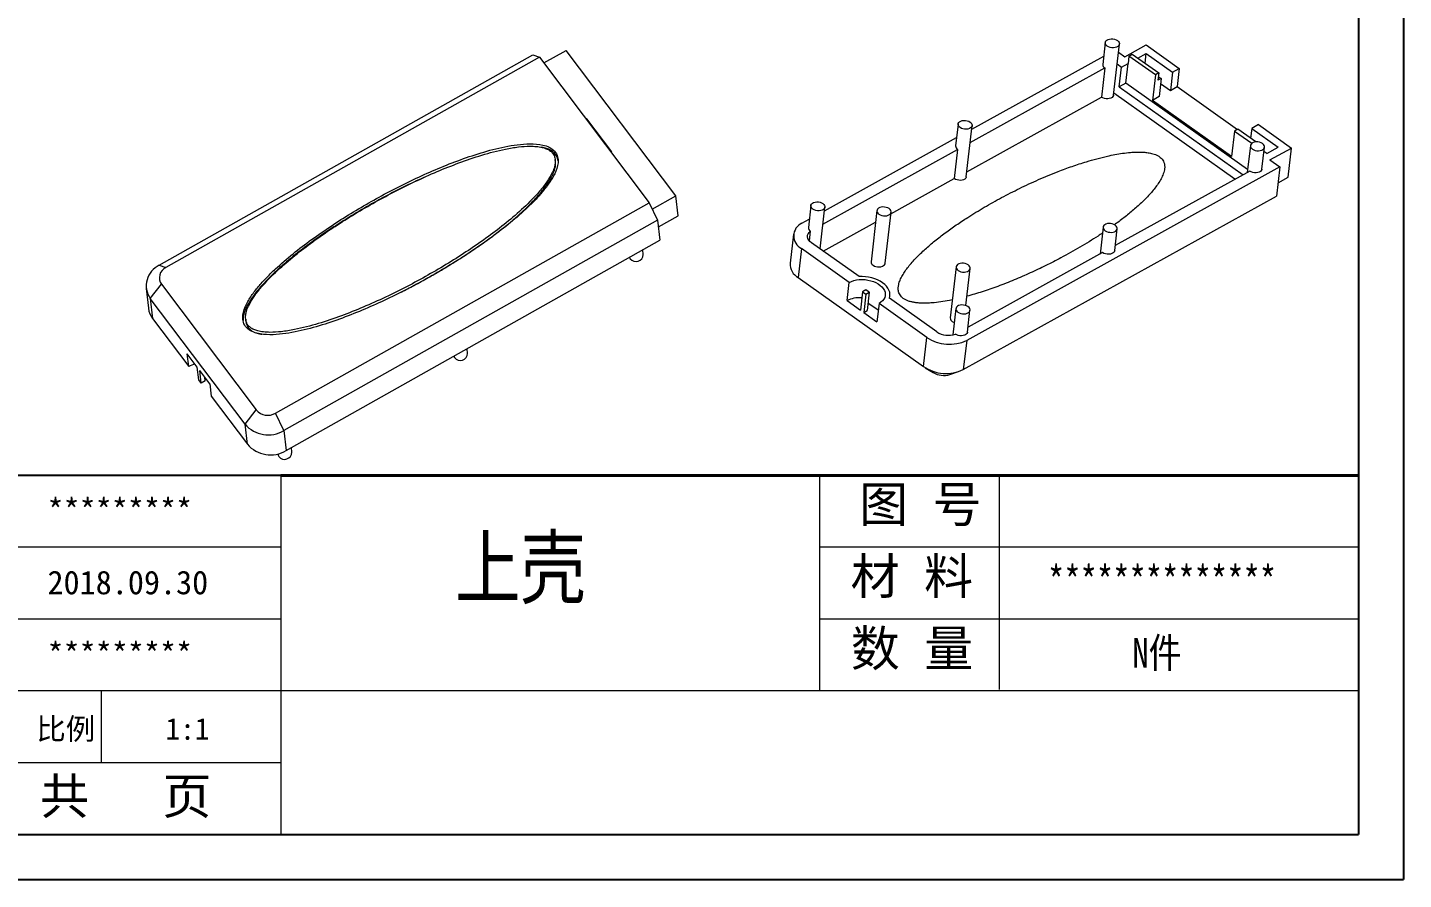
# Model space of a CAD drawing. Header units: inches. Extents: x 1962 to 2664, y 573 to 733.
# Drawn here: x 2071.1 to 2187.8, y 573 to 645.2 of the extents above; entities that cross this region are included whole.
import ezdxf

# ---------------------------------------------------------------- set-up
doc = ezdxf.new("R2010")
doc.units = ezdxf.units.IN
doc.layers.add('文字', color=81, linetype='Continuous')
doc.layers.add('粗实线', color=7, linetype='Continuous', lineweight=30)
doc.layers.add('细实线', color=3, linetype='Continuous', lineweight=9)
doc.styles.get("Standard").update_dxf_attribs({"font": 'txt', "bigfont": 'gbcbig.shx'})
doc.styles.add('宋体', font='', dxfattribs={"width": 0.8, "height": 3.5})
doc.styles.get('宋体').set_extended_font_data('SimSun')

msp = doc.modelspace()

# ---------------------------------------------------------------- linework, layer by layer
for p, q in [((2187.808, 732.95), (2187.808, 572.957)), ((2183.999, 729.141), (2183.999, 576.766)), ((2092.574, 607.241), (2046.861, 607.241)), ((1967.387, 576.766), (2183.999, 576.766)), ((1961.532, 572.957), (2187.808, 572.957))]:
    msp.add_line(p, q)
at = {"color": 7, "linetype": 'Continuous', "lineweight": 15}
for p, q in [((2114.892, 642.239), (2116.774, 643.299)), ((2126.08, 630.955), (2116.774, 643.299)), ((2162.517, 643.972), (2162.304, 642.115)), ((2163.213, 639.503), (2163.709, 643.835)), ((2163.63, 643.143), (2164.178, 642.754)), ((2164.178, 642.754), (2165.994, 643.76)), ((2165.994, 643.76), (2168.79, 641.773)), ((2082.278, 625.074), (2113.973, 642.92)), ((2114.533, 642.715), (2082.838, 624.868)), ((2113.973, 642.92), (2114.533, 642.715)), ((2114.533, 642.715), (2123.838, 630.37)), ((2151.188, 636.619), (2162.385, 642.823)), ((2163.516, 642.148), (2163.885, 641.885)), ((2163.885, 641.885), (2164.453, 642.199)), ((2164.262, 640.528), (2164.453, 642.199)), ((2164.524, 642.818), (2164.453, 642.199)), ((2164.524, 642.818), (2164.808, 642.976)), ((2166.761, 641.228), (2164.524, 642.818)), ((2164.808, 642.976), (2167.045, 641.385)), ((2165.266, 642.65), (2165.986, 643.048)), ((2165.889, 642.207), (2165.986, 643.048)), ((2165.986, 643.048), (2168.223, 641.458)), ((2151.058, 635.486), (2162.475, 641.811)), ((2162.475, 641.811), (2162.191, 639.335)), ((2163.694, 640.214), (2163.885, 641.885)), ((2166.761, 641.228), (2166.513, 639.062)), ((2167.045, 641.385), (2166.761, 641.228)), ((2167.045, 641.385), (2166.974, 640.766)), ((2167.258, 640.924), (2166.974, 640.766)), ((2167.012, 641.098), (2167.258, 640.924)), ((2167.258, 640.924), (2167.081, 639.376)), ((2168.223, 641.458), (2168.045, 639.911)), ((2168.223, 641.458), (2168.79, 641.773)), ((2168.79, 641.773), (2168.613, 640.225)), ((2173.514, 632.364), (2163.232, 639.672)), ((2164.262, 640.528), (2163.694, 640.214)), ((2163.694, 640.214), (2174.202, 632.745)), ((2174.588, 633.188), (2164.262, 640.528)), ((2167.21, 640.505), (2168.045, 639.911)), ((2168.045, 639.911), (2168.613, 640.225)), ((2168.613, 640.225), (2173.721, 636.595)), ((2150.775, 633.011), (2162.191, 639.335)), ((2167.081, 639.376), (2166.513, 639.062)), ((2173.225, 634.291), (2166.513, 639.062)), ((2118.541, 637.5), (2118.487, 637.47)), ((2120.656, 634.694), (2118.541, 637.5)), ((2118.555, 637.379), (2118.541, 637.5)), ((2150.03, 637.054), (2149.817, 635.197)), ((2150.726, 632.585), (2151.222, 636.918)), ((2173.473, 636.457), (2173.225, 634.291)), ((2173.757, 636.615), (2173.473, 636.457)), ((2173.473, 636.457), (2174.938, 635.416)), ((2175.277, 635.534), (2173.757, 636.615)), ((2174.934, 636.687), (2174.838, 635.846)), ((2175.502, 637.002), (2174.934, 636.687)), ((2174.934, 636.687), (2177.172, 635.097)), ((2175.502, 637.002), (2178.298, 635.014)), ((2138.571, 628.569), (2149.988, 634.893)), ((2138.701, 629.702), (2149.898, 635.905)), ((2149.988, 634.893), (2149.704, 632.418)), ((2174.822, 635.225), (2174.56, 632.943)), ((2175.801, 633.232), (2176.014, 635.089)), ((2176.207, 634.563), (2177.172, 635.097)), ((2176.482, 634.008), (2178.298, 635.014)), ((2178.015, 632.538), (2178.298, 635.014)), ((2115.878, 633.843), (2115.853, 634.055)), ((2120.602, 634.664), (2120.656, 634.694)), ((2176.207, 634.563), (2175.973, 634.729)), ((2176.482, 634.008), (2177.321, 633.412)), ((2177.321, 633.412), (2150.758, 618.696)), ((2174.779, 633.065), (2163.363, 626.74)), ((2177.321, 633.412), (2177.037, 630.936)), ((2144.326, 629.438), (2149.704, 632.418)), ((2177.167, 632.069), (2178.015, 632.538)), ((2092.143, 612.524), (2123.838, 630.37)), ((2123.838, 630.37), (2124.547, 628.893)), ((2124.094, 629.837), (2126.08, 630.955)), ((2126.277, 629.259), (2126.08, 630.955)), ((2150.474, 616.22), (2177.037, 630.936)), ((2124.613, 628.322), (2126.277, 629.259)), ((2137.543, 630.137), (2137.33, 628.28)), ((2138.329, 626.454), (2138.735, 630)), ((2143.149, 629.705), (2142.653, 625.373)), ((2143.845, 625.236), (2144.341, 629.569)), ((2124.547, 628.893), (2092.852, 611.046)), ((2124.547, 628.893), (2124.744, 627.197)), ((2136.775, 628.635), (2137.411, 628.987)), ((2137.413, 627.141), (2137.508, 627.97)), ((2138.596, 626.264), (2143.037, 628.724)), ((2162.335, 628.308), (2162.073, 626.026)), ((2163.314, 626.314), (2163.527, 628.171)), ((2093.049, 609.351), (2124.744, 627.197)), ((2136.069, 627.715), (2135.785, 625.24)), ((2141.626, 624.11), (2137.602, 626.971)), ((2123.33, 625.978), (2123.284, 626.375)), ((2136.751, 626.499), (2136.467, 624.023)), ((2140.805, 623.617), (2136.751, 626.499)), ((2162.292, 626.147), (2150.876, 619.822)), ((2082.278, 625.074), (2082.838, 624.868)), ((2149.861, 624.934), (2149.364, 620.602)), ((2150.692, 621.648), (2151.053, 624.798)), ((2081.515, 622.247), (2082.457, 623.455)), ((2082.457, 623.455), (2090.493, 612.794)), ((2136.467, 624.023), (2147.094, 616.469)), ((2140.628, 622.069), (2140.805, 623.617)), ((2081.163, 623.113), (2081.36, 621.417)), ((2089.551, 611.586), (2081.515, 622.247)), ((2081.515, 622.247), (2081.712, 620.551)), ((2140.628, 622.069), (2141.747, 621.274)), ((2141.924, 622.821), (2141.747, 621.274)), ((2141.8, 622.313), (2141.861, 622.27)), ((2142.208, 622.979), (2141.924, 622.821)), ((2141.924, 622.821), (2142.204, 622.623)), ((2142.204, 622.623), (2142.026, 621.075)), ((2142.204, 622.623), (2142.487, 622.78)), ((2142.487, 622.78), (2142.208, 622.979)), ((2142.487, 622.78), (2142.31, 621.233)), ((2148.229, 619.417), (2144.204, 622.277)), ((2144.226, 622.262), (2144.25, 622.472)), ((2142.026, 621.075), (2142.31, 621.233)), ((2142.026, 621.075), (2143.145, 620.28)), ((2142.386, 621.896), (2143.259, 621.276)), ((2143.322, 621.828), (2143.145, 620.28)), ((2147.377, 618.945), (2143.322, 621.828)), ((2149.848, 621.39), (2149.593, 619.171)), ((2150.827, 619.397), (2151.04, 621.254)), ((2081.712, 620.551), (2084.779, 616.483)), ((2089.604, 620.499), (2089.629, 620.287)), ((2147.094, 616.469), (2147.377, 618.945)), ((2150.758, 618.696), (2150.474, 616.22)), ((2085.501, 616.421), (2084.655, 617.543)), ((2084.779, 616.483), (2084.655, 617.543)), ((2108.431, 617.589), (2108.385, 617.985)), ((2085.625, 615.361), (2085.501, 616.421)), ((2147.246, 616.369), (2147.915, 615.963)), ((2085.836, 615.08), (2085.625, 615.361)), ((2085.836, 615.08), (2085.713, 616.14)), ((2086.559, 615.018), (2085.713, 616.14)), ((2086.175, 615.271), (2085.836, 615.08)), ((2086.175, 615.271), (2086.139, 615.574)), ((2149.327, 615.801), (2150.071, 616.046)), ((2086.559, 615.018), (2086.682, 613.958)), ((2086.682, 613.958), (2089.749, 609.89)), ((2089.551, 611.586), (2090.493, 612.794)), ((2089.749, 609.89), (2089.551, 611.586)), ((2092.852, 611.046), (2092.143, 612.524)), ((2092.852, 611.046), (2093.049, 609.351)), ((2093.531, 609.199), (2093.485, 609.596)), ((2092.338, 609.074), (2092.339, 609.061))]:
    msp.add_line(p, q, dxfattribs=at)
at = {"color": 7, "linetype": 'Continuous', "lineweight": 15, "flags": 128}
for points in [[(2162.687, 643.668), (2162.599, 643.746), (2162.541, 643.833), (2162.516, 643.925), (2162.526, 644.015), (2162.57, 644.099), (2162.645, 644.171), (2162.748, 644.228), (2162.872, 644.266), (2163.01, 644.283), (2163.154, 644.278), (2163.295, 644.251), (2163.426, 644.204), (2163.539, 644.139), (2163.627, 644.061), (2163.685, 643.974), (2163.71, 643.882), (2163.7, 643.792), (2163.656, 643.708), (2163.581, 643.636), (2163.478, 643.579), (2163.354, 643.541), (2163.217, 643.524), (2163.073, 643.529), (2162.931, 643.556), (2162.8, 643.603), (2162.687, 643.668)], [(2163.213, 639.503), (2163.204, 639.46), (2163.16, 639.376), (2163.085, 639.303), (2162.982, 639.247), (2162.858, 639.209), (2162.72, 639.192), (2162.576, 639.197), (2162.435, 639.224), (2162.304, 639.271), (2162.191, 639.335)], [(2150.201, 636.75), (2150.112, 636.828), (2150.054, 636.916), (2150.029, 637.007), (2150.039, 637.097), (2150.083, 637.181), (2150.158, 637.253), (2150.261, 637.31), (2150.385, 637.348), (2150.523, 637.365), (2150.667, 637.36), (2150.808, 637.333), (2150.939, 637.286), (2151.052, 637.222), (2151.14, 637.144), (2151.198, 637.056), (2151.223, 636.965), (2151.213, 636.874), (2151.169, 636.791), (2151.094, 636.718), (2150.991, 636.661), (2150.867, 636.623), (2150.73, 636.607), (2150.586, 636.612), (2150.444, 636.639), (2150.313, 636.686), (2150.201, 636.75)], [(2174.992, 634.921), (2175.105, 634.857), (2175.236, 634.81), (2175.377, 634.783), (2175.521, 634.778), (2175.659, 634.795), (2175.783, 634.833), (2175.885, 634.89), (2175.961, 634.962), (2176.005, 635.046), (2176.015, 635.136), (2175.99, 635.227), (2175.931, 635.315), (2175.843, 635.393), (2175.731, 635.458), (2175.6, 635.505), (2175.458, 635.531), (2175.314, 635.537), (2175.176, 635.52), (2175.053, 635.482), (2174.95, 635.425), (2174.875, 635.352), (2174.831, 635.269), (2174.821, 635.178), (2174.846, 635.087), (2174.904, 635), (2174.992, 634.921)], [(2150.726, 632.585), (2150.717, 632.542), (2150.673, 632.458), (2150.598, 632.386), (2150.495, 632.329), (2150.371, 632.291), (2150.233, 632.274), (2150.089, 632.279), (2149.948, 632.306), (2149.817, 632.353), (2149.704, 632.418)], [(2175.801, 633.232), (2175.792, 633.189), (2175.748, 633.105), (2175.673, 633.033), (2175.57, 632.976), (2175.446, 632.938), (2175.308, 632.921), (2175.165, 632.926), (2175.023, 632.953), (2174.892, 633), (2174.779, 633.065)], [(2137.714, 629.832), (2137.626, 629.911), (2137.567, 629.998), (2137.542, 630.089), (2137.552, 630.18), (2137.596, 630.263), (2137.671, 630.336), (2137.774, 630.393), (2137.898, 630.431), (2138.036, 630.448), (2138.18, 630.443), (2138.321, 630.416), (2138.452, 630.369), (2138.565, 630.304), (2138.653, 630.226), (2138.711, 630.139), (2138.736, 630.047), (2138.726, 629.957), (2138.682, 629.873), (2138.607, 629.801), (2138.504, 629.744), (2138.38, 629.706), (2138.243, 629.689), (2138.099, 629.694), (2137.957, 629.721), (2137.826, 629.768), (2137.714, 629.832)], [(2143.32, 629.401), (2143.432, 629.337), (2143.563, 629.29), (2143.705, 629.263), (2143.849, 629.258), (2143.987, 629.275), (2144.11, 629.312), (2144.213, 629.369), (2144.288, 629.442), (2144.332, 629.525), (2144.342, 629.616), (2144.317, 629.707), (2144.259, 629.795), (2144.171, 629.873), (2144.058, 629.937), (2143.927, 629.984), (2143.786, 630.011), (2143.642, 630.016), (2143.504, 629.999), (2143.38, 629.961), (2143.278, 629.904), (2143.202, 629.832), (2143.158, 629.748), (2143.148, 629.658), (2143.173, 629.567), (2143.232, 629.479), (2143.32, 629.401)], [(2137.602, 626.971), (2137.466, 627.085), (2137.361, 627.21), (2137.292, 627.343), (2137.26, 627.48), (2137.267, 627.615), (2137.311, 627.744), (2137.393, 627.864), (2137.508, 627.97)], [(2162.505, 628.004), (2162.618, 627.939), (2162.749, 627.892), (2162.89, 627.865), (2163.034, 627.86), (2163.172, 627.877), (2163.296, 627.915), (2163.398, 627.972), (2163.474, 628.044), (2163.518, 628.128), (2163.528, 628.218), (2163.503, 628.31), (2163.444, 628.397), (2163.356, 628.475), (2163.244, 628.54), (2163.113, 628.587), (2162.971, 628.614), (2162.827, 628.619), (2162.69, 628.602), (2162.566, 628.564), (2162.463, 628.507), (2162.388, 628.435), (2162.344, 628.351), (2162.334, 628.261), (2162.359, 628.169), (2162.417, 628.082), (2162.505, 628.004)], [(2122.161, 625.742), (2122.165, 625.732), (2122.226, 625.623)], [(2163.314, 626.314), (2163.305, 626.271), (2163.261, 626.188), (2163.186, 626.115), (2163.083, 626.058), (2162.959, 626.02), (2162.821, 626.003), (2162.678, 626.009), (2162.536, 626.035), (2162.405, 626.082), (2162.292, 626.147)], [(2142.823, 625.069), (2142.936, 625.004), (2143.067, 624.957), (2143.208, 624.93), (2143.352, 624.925), (2143.49, 624.942), (2143.614, 624.98), (2143.717, 625.037), (2143.792, 625.109), (2143.836, 625.193), (2143.845, 625.236)], [(2150.031, 624.63), (2150.144, 624.566), (2150.275, 624.519), (2150.416, 624.492), (2150.56, 624.487), (2150.698, 624.504), (2150.822, 624.542), (2150.925, 624.599), (2151, 624.671), (2151.044, 624.755), (2151.054, 624.845), (2151.029, 624.936), (2150.971, 625.024), (2150.883, 625.102), (2150.77, 625.167), (2150.639, 625.214), (2150.497, 625.24), (2150.353, 625.246), (2150.216, 625.229), (2150.092, 625.191), (2149.989, 625.134), (2149.914, 625.061), (2149.87, 624.978), (2149.86, 624.887), (2149.885, 624.796), (2149.943, 624.709), (2150.031, 624.63)], [(2140.805, 623.617), (2140.991, 623.705), (2141.197, 623.774), (2141.418, 623.824), (2141.652, 623.854), (2141.894, 623.862), (2142.138, 623.85), (2142.381, 623.816), (2142.619, 623.762), (2142.846, 623.688), (2143.058, 623.597), (2143.252, 623.489), (2143.424, 623.367), (2143.57, 623.233), (2143.689, 623.089), (2143.777, 622.939), (2143.833, 622.784), (2143.856, 622.629), (2143.846, 622.475), (2143.803, 622.325), (2143.727, 622.183), (2143.62, 622.052), (2143.484, 621.932), (2143.322, 621.828)], [(2144.204, 622.277), (2144.246, 622.444), (2144.254, 622.616), (2144.228, 622.789), (2144.169, 622.961), (2144.078, 623.129), (2143.955, 623.291), (2143.803, 623.445), (2143.625, 623.587), (2143.422, 623.716), (2143.199, 623.829), (2142.958, 623.925), (2142.703, 624.003), (2142.438, 624.061), (2142.168, 624.099), (2141.896, 624.115), (2141.626, 624.11)], [(2150.018, 621.086), (2150.131, 621.022), (2150.262, 620.975), (2150.403, 620.948), (2150.547, 620.943), (2150.685, 620.959), (2150.809, 620.997), (2150.912, 621.054), (2150.987, 621.127), (2151.031, 621.21), (2151.041, 621.301), (2151.016, 621.392), (2150.958, 621.48), (2150.869, 621.558), (2150.757, 621.622), (2150.626, 621.669), (2150.484, 621.696), (2150.34, 621.701), (2150.203, 621.684), (2150.079, 621.646), (2149.976, 621.589), (2149.901, 621.517), (2149.857, 621.433), (2149.847, 621.343), (2149.872, 621.252), (2149.93, 621.164), (2150.018, 621.086)], [(2149.535, 620.298), (2149.648, 620.233), (2149.712, 620.207)], [(2150.827, 619.397), (2150.818, 619.352), (2150.773, 619.268), (2150.696, 619.195), (2150.592, 619.139), (2150.466, 619.101), (2150.327, 619.085), (2150.182, 619.092), (2150.041, 619.12), (2149.91, 619.169), (2149.798, 619.235)], [(2107.262, 617.353), (2107.266, 617.342), (2107.327, 617.233)], [(2092.339, 609.061), (2092.366, 608.953), (2092.427, 608.844)]]:
    msp.add_lwpolyline(points, dxfattribs=at)
at = {"color": 7, "linetype": 'Continuous', "lineweight": 15}
for centre, radius, start, end in [((2162.64, 642.103), 0.336, 177.99378, 240.53378), ((2150.153, 635.186), 0.336, 177.99378, 240.53378), ((2137.27, 627.561), 1.182, 114.73269, 243.93301), ((2137.671, 628.27), 0.34, 178.29494, 241.51836), ((2122.714, 625.998), 0.616, 217.57589, 358.11305), ((2083.082, 623.341), 1.911, 114.89108, 214.91005), ((2083.236, 624.003), 0.953, 114.68, 215.12113), ((2137.128, 625.193), 1.343, 177.99378, 240.53378), ((2142.988, 625.361), 0.336, 177.99378, 240.53378), ((2141.661, 620.044), 2.274, 86.49498, 117.01751), ((2083.125, 621.63), 1.778, 186.8681, 217.36826), ((2149.7, 620.59), 0.336, 177.99378, 240.53378), ((2149.285, 621.773), 3.411, 235.98693, 295.5757), ((2149.193, 620.874), 1.747, 236.49797, 290.2566), ((2107.815, 617.609), 0.616, 217.57589, 358.11305), ((2085.781, 614.692), 2.052, 103.55025, 119.23892), ((2149.002, 619.297), 3.411, 235.98693, 295.5757), ((2148.807, 617.501), 1.778, 239.90472, 287.02505), ((2091.479, 613.645), 1.303, 220.80971, 300.62978), ((2091.522, 613.279), 2.598, 220.66169, 300.77781), ((2091.72, 611.583), 2.598, 220.66169, 300.77781), ((2092.916, 609.22), 0.616, 217.57589, 358.11305)]:
    msp.add_arc(centre, radius, start, end, dxfattribs=at)
for points, knots in [([(2089.597, 619.882), (2089.707, 619.736), (2090.009, 619.487), (2090.731, 619.222), (2091.661, 619.148), (2092.746, 619.228), (2094.141, 619.461), (2095.851, 619.909), (2097.821, 620.58), (2099.731, 621.344), (2102.214, 622.464), (2104.617, 623.713), (2106.952, 625.084), (2108.653, 626.167), (2110.298, 627.306), (2111.877, 628.514), (2113.131, 629.591), (2114.074, 630.51), (2114.734, 631.23), (2115.336, 631.993), (2115.845, 632.822), (2116.123, 633.593), (2116.095, 634.274), (2115.839, 634.767), (2115.361, 635.109), (2114.637, 635.344), (2113.715, 635.403), (2112.634, 635.315), (2111.244, 635.075), (2109.559, 634.629), (2107.584, 633.953), (2105.681, 633.189), (2103.211, 632.072), (2100.233, 630.522), (2097.384, 628.786), (2095.188, 627.266), (2093.605, 626.059), (2092.355, 624.986), (2091.416, 624.075), (2090.754, 623.358), (2090.15, 622.598), (2089.642, 621.788), (2089.352, 621.024), (2089.348, 620.363), (2089.486, 620.028), (2089.597, 619.882)], [0, 0, 0, 0, 0.0078125, 0.015625, 0.03125, 0.046875, 0.0625, 0.09375, 0.125, 0.15625, 0.1875, 0.25, 0.28125, 0.3125, 0.34375, 0.375, 0.40625, 0.421875, 0.4375, 0.453125, 0.46875, 0.484375, 0.4921875, 0.5, 0.5078125, 0.515625, 0.53125, 0.546875, 0.5625, 0.59375, 0.625, 0.65625, 0.6875, 0.75, 0.8125, 0.84375, 0.875, 0.90625, 0.921875, 0.9375, 0.953125, 0.96875, 0.984375, 0.9921875, 1, 1, 1, 1]), ([(2089.8, 619.997), (2089.858, 619.92), (2090.002, 619.776), (2090.289, 619.608), (2090.662, 619.48), (2091.129, 619.398), (2091.799, 619.365), (2092.685, 619.424), (2094.063, 619.651), (2095.772, 620.099), (2097.706, 620.757), (2099.609, 621.516), (2102.084, 622.631), (2105.101, 624.199), (2107.979, 625.956), (2110.163, 627.472), (2111.735, 628.675), (2113.208, 629.942), (2114.359, 631.11), (2115.137, 632.101), (2115.541, 632.764), (2115.765, 633.296), (2115.87, 633.736), (2115.866, 634.168), (2115.732, 634.466), (2115.565, 634.67), (2115.39, 634.822), (2115.094, 634.975), (2114.714, 635.091), (2114.247, 635.162), (2113.578, 635.185), (2112.696, 635.118), (2111.327, 634.886), (2109.628, 634.436), (2107.703, 633.777), (2105.806, 633.018), (2103.347, 631.908), (2100.355, 630.351), (2097.496, 628.607), (2095.321, 627.101), (2093.75, 625.9), (2092.278, 624.637), (2091.125, 623.471), (2090.339, 622.479), (2089.926, 621.807), (2089.697, 621.269), (2089.588, 620.825), (2089.59, 620.388), (2089.714, 620.111), (2089.8, 619.997)], [0, 0, 0, 0, 0.0049259, 0.0101296, 0.0158859, 0.0232793, 0.0317448, 0.0462173, 0.0632338, 0.0946851, 0.1259995, 0.1561542, 0.1882584, 0.2505906, 0.3131803, 0.3454027, 0.3756223, 0.4069622, 0.4383143, 0.4549498, 0.4690965, 0.4773394, 0.4845519, 0.4927173, 0.4999962, 0.501316, 0.5061867, 0.5113879, 0.5171626, 0.5245346, 0.5329408, 0.5474009, 0.5643278, 0.5955161, 0.6268102, 0.6568745, 0.6888553, 0.7506568, 0.8126599, 0.8448725, 0.8750973, 0.9063372, 0.9375702, 0.9544244, 0.9687526, 0.9771121, 0.9844178, 0.992662, 1, 1, 1, 1]), ([(2116.092, 633.972), (2116.073, 634.057), (2116.028, 634.258), (2115.842, 634.54), (2115.554, 634.783), (2115.211, 634.954), (2114.906, 635.05), (2114.717, 635.081), (2114.654, 635.092)], [0, 0, 0, 0, 0.14528824, 0.34121088, 0.53613152, 0.72585774, 0.90861388, 1, 1, 1, 1]), ([(2102.782, 622.788), (2103.156, 622.98), (2103.935, 623.379), (2105.034, 623.984), (2106.084, 624.59), (2107.053, 625.174), (2108.006, 625.777), (2108.952, 626.404), (2109.879, 627.049), (2110.676, 627.636), (2111.349, 628.155), (2111.922, 628.616), (2112.486, 629.091), (2113.045, 629.587), (2113.583, 630.096), (2114.093, 630.615), (2114.507, 631.076), (2114.829, 631.468), (2115.074, 631.792), (2115.287, 632.103), (2115.469, 632.402), (2115.613, 632.676), (2115.722, 632.924), (2115.8, 633.147), (2115.855, 633.359), (2115.883, 633.552), (2115.89, 633.712), (2115.88, 633.805), (2115.876, 633.843)], [0, 0, 0, 0, 0.0691738, 0.1441369, 0.2074816, 0.2701644, 0.332217, 0.3955951, 0.4597923, 0.5218167, 0.5623901, 0.6035434, 0.6466624, 0.6879394, 0.7313014, 0.7739813, 0.8137606, 0.8392133, 0.8631076, 0.8854876, 0.9064067, 0.9259304, 0.9415226, 0.9560571, 0.9696115, 0.9822818, 0.9927122, 1, 1, 1, 1]), ([(2149.541, 622.14), (2149.458, 622.121), (2149.14, 622.051), (2148.566, 621.957), (2147.929, 621.884), (2147.391, 621.851), (2146.959, 621.849), (2146.575, 621.874), (2146.244, 621.922), (2145.968, 621.984), (2145.705, 622.074), (2145.477, 622.188), (2145.295, 622.322), (2145.151, 622.472), (2145.047, 622.641), (2144.968, 622.862), (2144.943, 623.125), (2144.989, 623.46), (2145.106, 623.823), (2145.297, 624.209), (2145.536, 624.581), (2145.915, 625.087), (2146.466, 625.713), (2147.228, 626.441), (2148.058, 627.144), (2148.94, 627.828), (2149.873, 628.492), (2150.97, 629.218), (2152.246, 629.998), (2153.714, 630.819), (2155.247, 631.601), (2156.843, 632.343), (2158.336, 632.962), (2159.698, 633.467), (2160.795, 633.827), (2161.796, 634.116), (2162.601, 634.315), (2163.331, 634.467), (2163.98, 634.576), (2164.589, 634.646), (2165.15, 634.68), (2165.621, 634.678), (2166.053, 634.642), (2166.393, 634.583), (2166.675, 634.502), (2166.899, 634.411), (2167.101, 634.296), (2167.207, 634.202), (2167.26, 634.156)], [0, 0, 0, 0, 0.0071791, 0.0277394, 0.0482448, 0.0596948, 0.0711564, 0.0825681, 0.0900215, 0.0974656, 0.105016, 0.1125522, 0.1191657, 0.1257833, 0.1333243, 0.1408792, 0.1533958, 0.1659458, 0.1832518, 0.2006249, 0.2180528, 0.2354336, 0.2736284, 0.3118835, 0.3501235, 0.3892081, 0.4283079, 0.4673988, 0.5219637, 0.5765511, 0.6311165, 0.6864538, 0.7417853, 0.7797817, 0.8177726, 0.8442582, 0.8707385, 0.8890141, 0.9072983, 0.9255491, 0.9390871, 0.9526098, 0.9629022, 0.9731708, 0.979787, 0.9863943, 0.9931976, 1, 1, 1, 1]), ([(2167.26, 634.156), (2167.31, 634.099), (2167.411, 633.985), (2167.51, 633.773), (2167.56, 633.531), (2167.548, 633.204), (2167.452, 632.825), (2167.257, 632.405), (2166.927, 631.875), (2166.442, 631.243), (2165.767, 630.526), (2165.016, 629.841), (2164.203, 629.188), (2163.629, 628.743), (2163.312, 628.525), (2163.291, 628.511)], [0, 0, 0, 0, 0.02779835, 0.0556566, 0.09539504, 0.13523729, 0.20224633, 0.26961304, 0.33692995, 0.46719741, 0.5977715, 0.7287487, 0.85986639, 0.99059099, 1, 1, 1, 1]), ([(2104.709, 632.511), (2104.425, 632.385), (2103.523, 631.984), (2102.046, 631.238), (2100.275, 630.282), (2098.545, 629.266), (2096.855, 628.191), (2095.212, 627.053), (2093.893, 626.047), (2092.879, 625.203), (2092.144, 624.546), (2091.439, 623.862), (2090.851, 623.224), (2090.374, 622.639), (2090, 622.115), (2089.733, 621.653), (2089.556, 621.264), (2089.452, 620.959), (2089.387, 620.667), (2089.387, 620.479), (2089.387, 620.397)], [0, 0, 0, 0, 0.0448125, 0.1425415, 0.2402416, 0.3380855, 0.4363113, 0.5350434, 0.633952, 0.6834927, 0.733113, 0.7828402, 0.832734, 0.8661749, 0.8997036, 0.9336204, 0.9509463, 0.9684996, 0.9863173, 1, 1, 1, 1]), ([(2162.278, 627.813), (2162.153, 627.726), (2161.544, 627.303), (2160.37, 626.596), (2158.889, 625.762), (2157.479, 625.038), (2156.162, 624.411), (2154.801, 623.82), (2153.437, 623.288), (2152.105, 622.818), (2151.214, 622.564), (2150.783, 622.441)], [0, 0, 0, 0, 0.0389764, 0.1889542, 0.3388642, 0.4535814, 0.5683806, 0.6831476, 0.797821, 0.9021198, 1, 1, 1, 1]), ([(2089.63, 620.287), (2089.635, 620.246), (2089.65, 620.136), (2089.708, 619.962), (2089.786, 619.843), (2089.825, 619.785)], [0, 0, 0, 0, 0.2298932, 0.6206652, 1, 1, 1, 1]), ([(2089.825, 619.785), (2089.872, 619.729), (2089.968, 619.617), (2090.162, 619.481), (2090.393, 619.368), (2090.639, 619.289), (2090.841, 619.241), (2090.954, 619.226), (2090.988, 619.221)], [0, 0, 0, 0, 0.1748236, 0.3550038, 0.546465, 0.7541684, 0.9240114, 1, 1, 1, 1])]:
    msp.add_open_spline(points, degree=3, knots=knots, dxfattribs=at)
at = {"layer": '粗实线', "color": 7, "lineweight": 40}
msp.add_line((2183.999, 607.241), (2092.574, 607.241), dxfattribs=at)
at = {"layer": '细实线', "color": 7}
for p, q in [((2092.574, 607.241), (2092.574, 576.766)), ((2138.286, 607.241), (2138.286, 588.956)), ((2153.524, 607.241), (2153.524, 589.084)), ((2092.574, 601.146), (2046.861, 601.146)), ((2183.999, 601.146), (2138.286, 601.146)), ((2092.574, 595.051), (2046.861, 595.051)), ((2183.999, 595.051), (2138.286, 595.051)), ((2183.999, 588.956), (2046.861, 588.956)), ((2077.336, 588.956), (2077.336, 582.861)), ((2092.574, 582.861), (2046.861, 582.861))]:
    msp.add_line(p, q, dxfattribs=at)

# ---------------------------------------------------------------- texts
at = {"width": 1139.22447, "attachment_point": 1}
for s, insert, char_height in [('{\\fSimHei|b0|i0|c134|p49;*********}', (2072.791, 605.254), 2.00444), ('{\\fSimHei|b0|i0|c134|p49;2018.\\fSimHei|b0|i0|c0|p49;09\\fSimHei|b0|i0|c134|p49;.\\fSimHei|b0|i0|c0|p49;30}', (2072.791, 599.159), 2.004441), ('{\\fSimHei|b0|i0|c134|p49;*********}', (2072.791, 593.064), 2.00444)]:
    msp.add_mtext(s, dxfattribs=dict(at, insert=insert, char_height=char_height))
at = {"layer": '文字', "color": 0, "attachment_point": 1, "style": '宋体'}
for s, insert, char_height, width in [('上壳', (2107.369, 601.979), 5.0792, 64.93522), ('{\\H1.111x;**************}', (2157.655, 599.554), 2.28562, 26.42435), ('{\\H1.111x;N件}', (2164.816, 593.459), 2.28562, 26.42435)]:
    msp.add_mtext(s, dxfattribs=dict(at, insert=insert, char_height=char_height, width=width))
at = {"layer": '细实线', "color": 7, "attachment_point": 1}
for s, insert, char_height, width in [('{\\fSimSun|b0|i0|c134|p54;图 号}', (2141.637, 606.316), 3.0475, 15.23748), ('{\\fSimSun|b0|i0|c134|p54;材 料   }', (2140.915, 600.221), 3.0475, 15.23748), ('{\\fSimSun|b0|i0|c134|p54;数 量}', (2140.93, 594.096), 3.0475, 13.76897), ('{\\fSimSun|b0|i0|c134|p54;比例}', (2071.851, 586.648), 1.8285, 8.02653), ('{\\fSimSun|b0|i0|c134|p54;1:1}', (2082.803, 586.648), 1.8285, 8.02653), ('{\\fSimSun|b0|i0|c134|p54; 共   页}', (2070.091, 581.555), 3.0475, 22.85621)]:
    msp.add_mtext(s, dxfattribs=dict(at, insert=insert, char_height=char_height, width=width))

doc.saveas('drawing.dxf')
